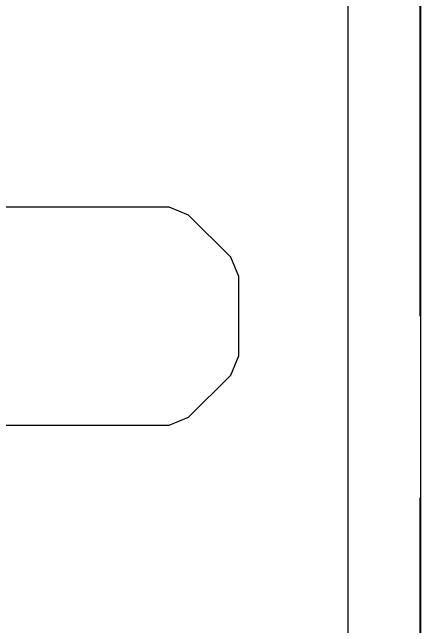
# Model space of a CAD drawing. Header units: millimetres. Extents: x 90740 to 167944, y -39332 to 25855.
# Drawn here: x 104197.3 to 104477.9, y 13313.8 to 13736.4 of the extents above; entities that cross this region are included whole.
import ezdxf

# ---------------------------------------------------------------- set-up
doc = ezdxf.new("R2010")
doc.units = ezdxf.units.MM
doc.linetypes.add('DASH', pattern=[75, 50, -25])
doc.layers.add('OKRAJOV__DILAT_CIA_PDL', color=2, linetype='Continuous')
doc.layers.add('PODLAHOVKA', color=7, linetype='Continuous')
doc.layers.add('XR$1$STANDARD', color=252, linetype='Continuous', lineweight=25)

# ---------------------------------------------------------------- blocks, each defined once
blk = doc.blocks.new('A$C90b3fe5d')
at = {"layer": 'XR$1$STANDARD', "linetype": 'Continuous', "lineweight": -2}
blk.add_line((5202.23, 17413.38), (5202.23, 16453.38), dxfattribs=at)

msp = doc.modelspace()

# ---------------------------------------------------------------- linework, layer by layer
at = {"layer": 'OKRAJOV__DILAT_CIA_PDL', "color": 95, "linetype": 'DASH', "lineweight": 40, "ltscale": 5}
msp.add_lwpolyline([(104167.89, 14802.39), (104667.9, 14802.39), (104667.89, 14602.39), (104487.89, 14602.39), (104487.89, 14612.39), (103557.89, 14612.39), (103557.63, 13152.39), (104477.89, 13152.39), (104477.89, 13952.39), (104487.89, 13952.39), (104487.89, 14002.39), (104667.89, 14002.39), (104667.9, 12952.39), (106717.9, 12952.39), (106717.9, 16552.38), (106917.9, 16552.38), (106917.9, 18002.38), (104842.9, 18002.38), (104842.9, 17802.38), (104167.89, 17802.38), (104167.89, 14802.39)], dxfattribs=at)
at = {"layer": 'PODLAHOVKA', "color": 12, "ltscale": 5}
msp.add_lwpolyline([(104427.89, 13998.4), (104427.89, 13250.2), (104422.37, 13236.86), (104393.41, 13207.91), (104380.08, 13202.39), (103655.46, 13202.39), (103642.12, 13207.91), (103613.17, 13236.87), (103607.65, 13250.2), (103607.88, 14514.58)], dxfattribs=at)
at = {"layer": 'PODLAHOVKA', "color": 172, "linetype": 'DASH', "ltscale": 5}
msp.add_lwpolyline([(103805.49, 13452.38), (104305.08, 13452.38), (104318.41, 13457.9), (104347.37, 13486.86), (104352.89, 13500.19), (104352.89, 13554.57), (104347.37, 13567.9), (104318.42, 13596.86), (104305.08, 13602.38), (103805.53, 13602.38)], dxfattribs=at)

# ---------------------------------------------------------------- block references
at = {"linetype": 'Continuous'}
msp.add_blockref('A$C90b3fe5d', (99275.67, -3461), dxfattribs=at)

doc.saveas('drawing.dxf')
